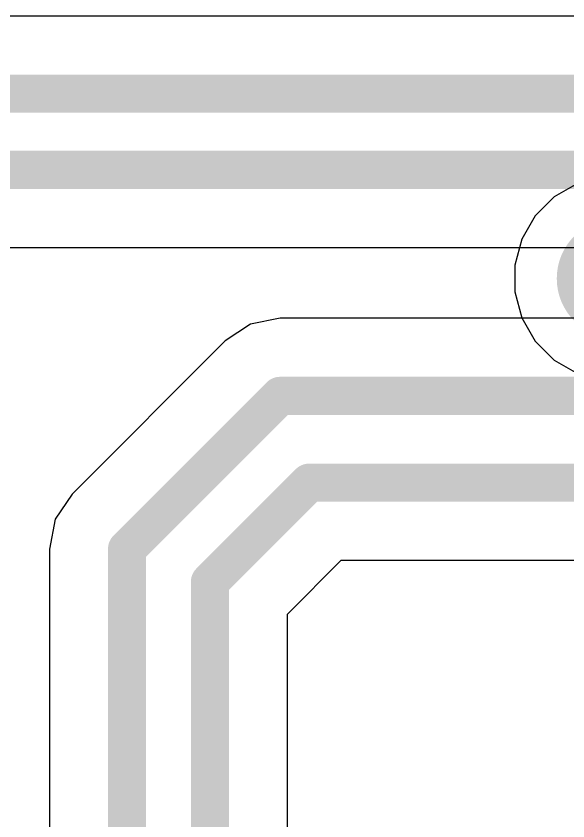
# Model space of a CAD drawing. Header units: inches. Extents: x -17.5 to 14.7, y -6.2 to 5.9.
# Drawn here: x 2.2808 to 2.4259, y 0.5411 to 0.7526 of the extents above; entities that cross this region are included whole.
import ezdxf

# ---------------------------------------------------------------- set-up
doc = ezdxf.new("R2010")
doc.units = ezdxf.units.IN
doc.header["$MEASUREMENT"] = 0
for name, color, linetype in [('Bottom Layer', 5, 'Continuous'), ('Bottom Solder', 6, 'Continuous'), ('Power Layer', 16, 'Continuous'), ('Top Solder', 216, 'Continuous')]:
    doc.layers.add(name, color=color, linetype=linetype)

msp = doc.modelspace()

# ---------------------------------------------------------------- hatches: boundary and pattern name
at = {"layer": 'Bottom Solder'}
h = msp.add_hatch(color=6, dxfattribs=at)
edge = h.paths.add_edge_path()
edge.add_arc((2.43876, 0.68363), 0.01581, 0, 360)
at = {"layer": 'Top Solder'}
h = msp.add_hatch(color=216, dxfattribs=at)
edge = h.paths.add_edge_path()
edge.add_arc((2.43876, 0.68363), 0.01581, 0, 360)

# ---------------------------------------------------------------- linework, layer by layer
at = {"layer": 'Bottom Layer'}
for p, q in [((2.45417, 0.75256), (2.18553, 0.75256)), ((2.21067, 0.69178), (2.4982, 0.69178)), ((2.35024, 0.6732), (2.34243, 0.67165)), ((2.50166, 0.6732), (2.35024, 0.6732)), ((2.34243, 0.67165), (2.33582, 0.66723)), ((2.33582, 0.66723), (2.29558, 0.62699)), ((2.29558, 0.62699), (2.29116, 0.62038)), ((2.29116, 0.62038), (2.28961, 0.61257)), ((2.28961, 0.61257), (2.28961, 0.19845)), ((2.35217, 0.59547), (2.36631, 0.60961)), ((2.36631, 0.60961), (2.54211, 0.60961)), ((2.35217, 0.18052), (2.35217, 0.59547))]:
    msp.add_line(p, q, dxfattribs=at)
for points in [[(2.18553, 0.73217, 0.01, 0.01, 0), (2.52171, 0.73217, 0.01, 0.01, 0)], [(2.20222, 0.71217, 0.01, 0.01, 0), (2.5071, 0.71217, 0.01, 0.01, 0)], [(2.31, 0.61257, 0.01, 0.01, 0), (2.35024, 0.65281, 0.01, 0.01, 0)], [(2.35024, 0.65281, 0.01, 0.01, 0), (2.52944, 0.65281, 0.01, 0.01, 0)], [(2.33178, 0.60391, 0.01, 0.01, 0), (2.35787, 0.63, 0.01, 0.01, 0)], [(2.35787, 0.63, 0.01, 0.01, 0), (2.55963, 0.63, 0.01, 0.01, 0)], [(2.31, 0.19, 0.01, 0.01, 0), (2.31, 0.61257, 0.01, 0.01, 0)], [(2.33178, 0.18052, 0.01, 0.01, 0), (2.33178, 0.60391, 0.01, 0.01, 0)]]:
    msp.add_lwpolyline(points, format="xyseb", dxfattribs=at)
for points in [[(2.34774, 0.65281, 0.005, 0.005, 1), (2.35274, 0.65281, 0.005, 0.005, 1)], [(2.34774, 0.65281, 0.005, 0.005, 1), (2.35274, 0.65281, 0.005, 0.005, 1)], [(2.35537, 0.63, 0.005, 0.005, 1), (2.36037, 0.63, 0.005, 0.005, 1)], [(2.35537, 0.63, 0.005, 0.005, 1), (2.36037, 0.63, 0.005, 0.005, 1)], [(2.3075, 0.61257, 0.005, 0.005, 1), (2.3125, 0.61257, 0.005, 0.005, 1)], [(2.3075, 0.61257, 0.005, 0.005, 1), (2.3125, 0.61257, 0.005, 0.005, 1)], [(2.32928, 0.60391, 0.005, 0.005, 1), (2.33428, 0.60391, 0.005, 0.005, 1)], [(2.32928, 0.60391, 0.005, 0.005, 1), (2.33428, 0.60391, 0.005, 0.005, 1)]]:
    msp.add_lwpolyline(points, format="xyseb", close=True, dxfattribs=at)
at = {"layer": 'Power Layer'}
for p, q in [((2.42842, 0.70861), (2.4223, 0.70508)), ((2.4223, 0.70508), (2.41731, 0.70009)), ((2.41731, 0.70009), (2.41378, 0.69398)), ((2.41378, 0.69398), (2.41195, 0.68716)), ((2.41195, 0.68716), (2.41195, 0.6801)), ((2.41195, 0.6801), (2.41378, 0.67328)), ((2.41378, 0.67328), (2.41731, 0.66717)), ((2.41731, 0.66717), (2.4223, 0.66218)), ((2.4223, 0.66218), (2.42842, 0.65865))]:
    msp.add_line(p, q, dxfattribs=at)

doc.saveas('drawing.dxf')
